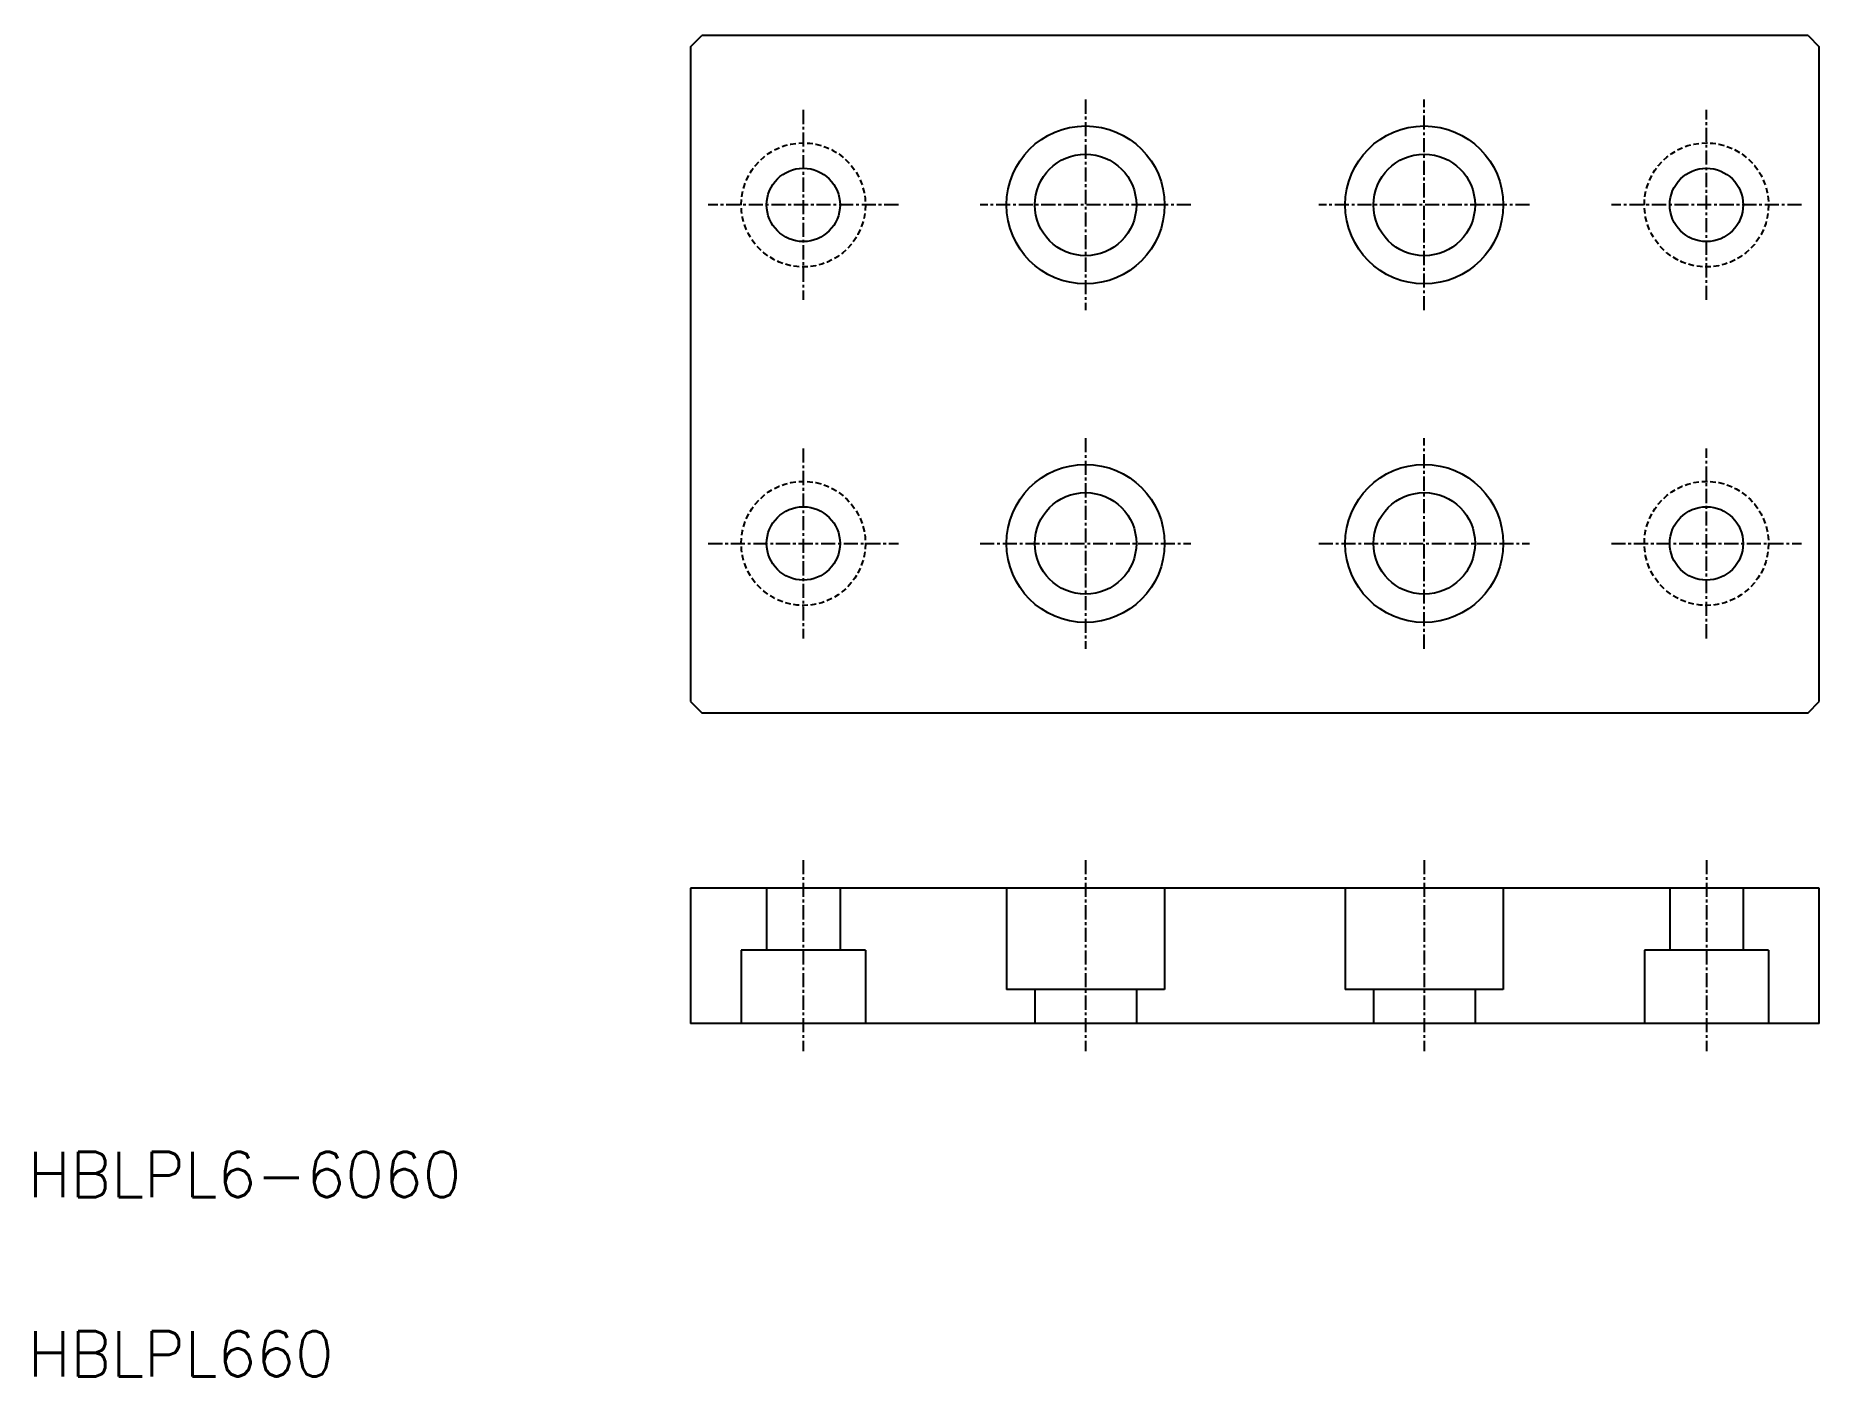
# Model space of a CAD drawing. Extents: x -455 to 90, y -521 to 45.
# Drawn here: x -68 to 90, y -73.8 to 45 of the extents above.
import ezdxf

# ---------------------------------------------------------------- set-up
doc = ezdxf.new("R2010")
doc.units = 0
doc.linetypes.add('CENTER', pattern=[2, 1.25, -0.25, 0.25, -0.25])
doc.linetypes.add('DASHED', pattern=[0.75, 0.5, -0.25])
doc.layers.get('0').update_dxf_attribs({"linetype": 'CONTINUOUS'})
doc.layers.add('CENTER', color=1, linetype='CENTER')
doc.styles.get("Standard").update_dxf_attribs({"font": 'txt.shx', "bigfont": 'bigfont.shx'})

msp = doc.modelspace()

# ---------------------------------------------------------------- linework, layer by layer
at = {"color": 7, "linetype": 'CONTINUOUS'}
for p, q in [((-10, 44), (-9, 45)), ((89, 45), (-9, 45)), ((89, 45), (90, 44)), ((-10, 44), (-10, -14)), ((90, -14), (90, 44)), ((-10, -14), (-9, -15)), ((89, -15), (90, -14)), ((-9, -15), (89, -15)), ((90, -30.54), (-10, -30.54)), ((-10, -30.54), (-10, -42.54)), ((-3.25, -30.54), (-3.25, -36.04)), ((3.25, -30.54), (3.25, -36.04)), ((18, -30.54), (18, -39.54)), ((32, -30.54), (32, -39.54)), ((48, -30.54), (48, -39.54)), ((62, -30.54), (62, -39.54)), ((76.75, -30.54), (76.75, -36.04)), ((83.25, -30.54), (83.25, -36.04)), ((90, -42.54), (90, -30.54)), ((-5.5, -36.04), (-5.5, -42.54)), ((5.5, -36.04), (-5.5, -36.04)), ((5.5, -36.04), (5.5, -42.54)), ((74.5, -36.04), (74.5, -42.54)), ((85.5, -36.04), (74.5, -36.04)), ((85.5, -36.04), (85.5, -42.54)), ((32, -39.54), (18, -39.54)), ((20.5, -39.54), (20.5, -42.54)), ((29.5, -39.54), (29.5, -42.54)), ((62, -39.54), (48, -39.54)), ((50.5, -39.54), (50.5, -42.54)), ((59.5, -39.54), (59.5, -42.54)), ((90, -42.54), (-10, -42.54))]:
    msp.add_line(p, q, dxfattribs=at)
for centre, radius in [((25, 30), 7), ((55, 30), 7), ((0, 30), 3.25), ((25, 30), 4.5), ((55, 30), 4.5), ((80, 30), 3.25), ((25, 0), 7), ((55, 0), 7), ((0, 0), 3.25), ((25, 0), 4.5), ((55, 0), 4.5), ((80, 0), 3.25)]:
    msp.add_circle(centre, radius, dxfattribs=at)
at = {"color": 3, "linetype": 'DASHED'}
for centre in [(0, 30), (80, 30), (0, 0), (80, 0)]:
    msp.add_circle(centre, 5.5, dxfattribs=at)
at = {"layer": 'CENTER', "color": 1, "linetype": 'CENTER'}
for p, q in [((0, 38.42), (0, 21.58)), ((25, 39.33), (25, 20.67)), ((55, 20.67), (55, 39.33)), ((80, 21.58), (80, 38.42)), ((8.42, 30), (-8.42, 30)), ((34.33, 30), (15.67, 30)), ((64.33, 30), (45.67, 30)), ((88.42, 30), (71.58, 30)), ((0, 8.42), (0, -8.42)), ((25, 9.33), (25, -9.33)), ((55, -9.33), (55, 9.33)), ((80, -8.42), (80, 8.42)), ((-8.42, 0), (8.42, 0)), ((15.67, 0), (34.33, 0)), ((45.67, 0), (64.33, 0)), ((71.58, 0), (88.42, 0)), ((0, -28.07), (0, -45.01)), ((25, -28.07), (25, -45.01)), ((55, -28.07), (55, -45.01)), ((80, -28.07), (80, -45.01))]:
    msp.add_line(p, q, dxfattribs=at)

# ---------------------------------------------------------------- texts
at = {"color": 7, "linetype": 'CONTINUOUS'}
for s, p in [('HBLPL6-6060', (-68.69, -57.93)), ('HBLPL660', (-68.69, -73.82))]:
    msp.add_text(s, height=4, dxfattribs=at).set_placement(p)

doc.saveas('drawing.dxf')
